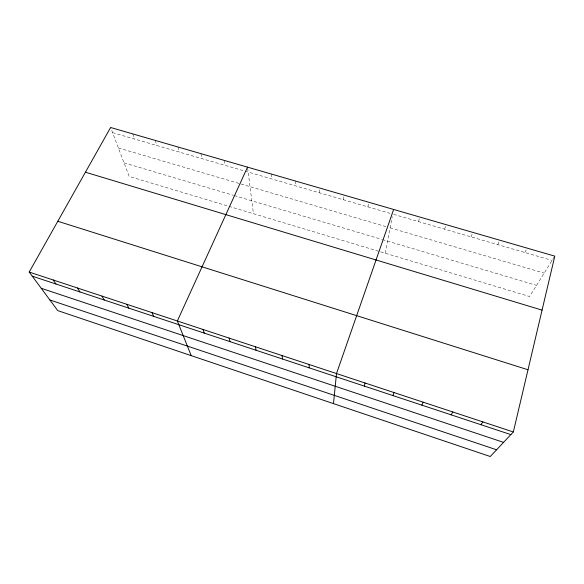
<?xml version="1.0" encoding="UTF-8"?>
<svg xmlns="http://www.w3.org/2000/svg" width="584" height="584" viewBox="0 0 584 584"><rect width="100%" height="100%" fill="white"/><g stroke="black" fill="none" stroke-linecap="round" stroke-linejoin="round"><path stroke-width="0.44" stroke-dasharray="2.92 2.19" d="M319.266 192.742L319.375 187.946M343.494 199.786L343.859 195.041M367.978 206.904L368.606 202.21M385.206 253.215L392.244 216.679M418.538 221.606L419.721 217.007M444.636 229.191L446.103 224.65M471.04 236.863L472.799 232.381M497.75 244.63L499.809 240.207M524.768 252.485L527.14 248.12M554.355 256.851L529.564 296.511L129.203 176.434L110.617 127.487M112.581 132.656L391.032 213.605M393.601 214.357L552.114 260.435M118.399 147.971L385.812 226.577M390.097 227.84L544.178 273.129M124.034 162.834L233.469 195.341M234.345 195.596L381.52 239.323M382.381 239.579L536.528 285.364M132.838 133.918L134.59 139.058M155.286 140.423L156.826 145.518M177.981 147L179.295 152.052M200.918 153.636L202.006 158.651M224.095 160.352L224.957 165.33M247.638 167.958L253.449 213.7M271.217 174.003L271.604 178.887M295.168 180.938L295.307 185.778"/><path stroke-width="0.88" d="M309.155 367.84L309.155 364.526M333.486 403.624L336.501 373.556L393.638 209.459M364.365 386.119L365.029 382.98M513.343 431.97L554.8 256.135L110.617 127.487L29.2 272.056L57.765 310.622L490.283 456.513L513.343 431.97L29.2 272.056M392.915 395.565L393.923 392.528M247.528 167.141L177.339 320.988L191.202 355.634M421.838 405.143L423.196 402.194M451.125 414.837L452.856 411.99M480.8 424.663L482.902 421.918M85.432 172.207L542.069 310.126M57.809 221.263L528.009 369.767M32.244 276.166L510.861 434.613M41.216 288.284L503.576 442.373M49.881 299.972L496.597 449.797M53.173 279.977L55.969 284.021M77.431 287.985L79.971 291.964M101.966 296.088L104.259 300.001M126.794 304.293L128.823 308.14M151.92 312.593L153.68 316.367M203.071 329.486L204.269 333.114M229.111 338.085L230.023 341.64M255.471 346.794L256.077 350.269M282.145 355.605L282.459 358.999"/></g></svg>
